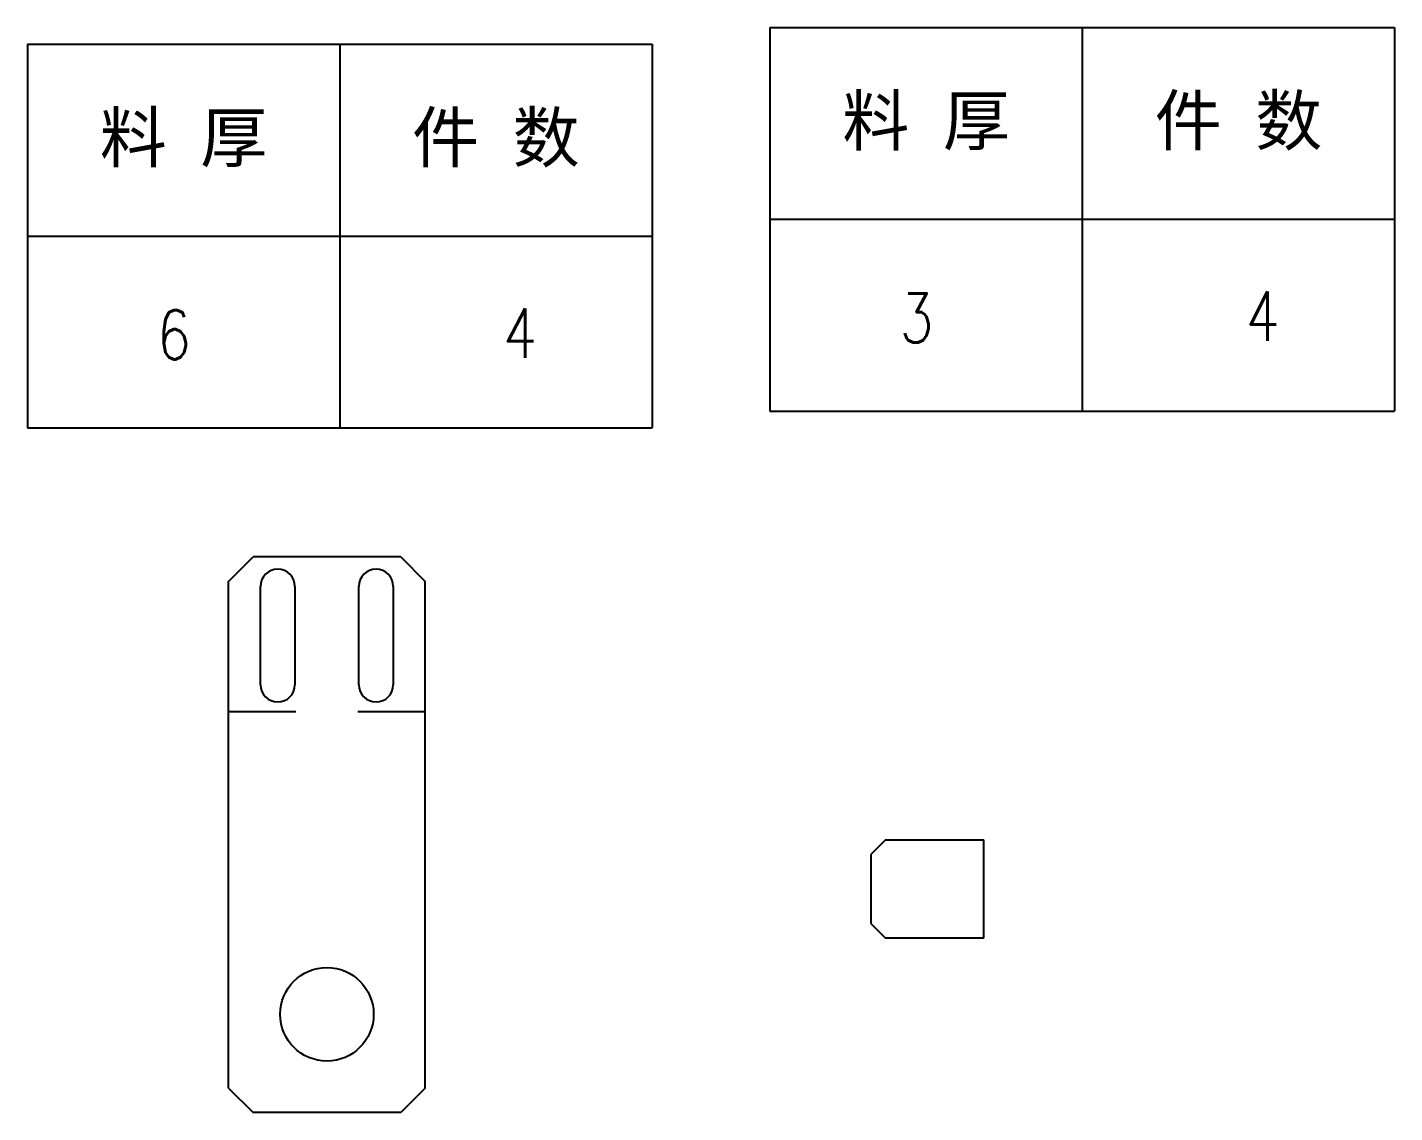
# Model space of a CAD drawing. Header units: millimetres. Extents: x -162325 to -83245, y 277409 to 326486.
# Drawn here: x -159375.4 to -159097.5, y 298707 to 298927.7 of the extents above; entities that cross this region are included whole.
import ezdxf
from ezdxf.enums import TextEntityAlignment as Align

# ---------------------------------------------------------------- set-up
doc = ezdxf.new("R2010")
doc.units = ezdxf.units.MM
doc.styles.add('DIM', font='romans.shx', dxfattribs={"width": 0.8, "bigfont": 'bigfont.shx'})
doc.styles.get("Standard").update_dxf_attribs({"font": 'txt', "bigfont": 'gbcbig.shx'})

# ---------------------------------------------------------------- blocks, each defined once
blk = doc.blocks.new('*T608')
at = {"color": 0, "linetype": 'ByBlock', "lineweight": -2, "transparency": 16777216}
for p, q in [((0, 0), (127, 0)), ((0, 0), (0, -78)), ((63.5, 0), (63.5, -78)), ((127, 0), (127, -78)), ((0, -39), (127, -39)), ((0, -78), (127, -78))]:
    blk.add_line(p, q, dxfattribs=at)
at = {"color": 0, "transparency": 16777216, "char_height": 10, "width": 60.5, "attachment_point": 5}
for s, insert in [('{\\fSimSun|b0|i0|c134|p2;料 厚}', (31.75, -19.5)), ('{\\fSimSun|b0|i0|c134|p2;件 数}', (95.25, -19.5))]:
    blk.add_mtext(s, dxfattribs=dict(at, insert=insert))
blk = doc.blocks.new('拆图参数')
blk.add_blockref('*T608', (-63.5, 78))
at = {"style": 'DIM', "width": 0.8}
blk.add_attdef('6', text='', height=10, dxfattribs=at).set_placement((-37.13, 18.91), align=Align.MIDDLE_LEFT)
blk.add_attdef('1', text='', height=10, dxfattribs=at).set_placement((36.65, 19.27), align=Align.MIDDLE_CENTER)

msp = doc.modelspace()

# ---------------------------------------------------------------- linework, layer by layer
at = {"color": 7}
for p, q in [((-159334.534, 298815.046), (-159329.534, 298820.046)), ((-159299.534, 298820.046), (-159329.534, 298820.046)), ((-159299.534, 298820.046), (-159294.534, 298815.046)), ((-159334.534, 298712.046), (-159334.534, 298815.046)), ((-159328.034, 298794.046), (-159328.034, 298814.046)), ((-159321.034, 298814.046), (-159321.034, 298794.046)), ((-159308.034, 298794.046), (-159308.034, 298814.046)), ((-159301.034, 298814.046), (-159301.034, 298794.046)), ((-159294.534, 298712.046), (-159294.534, 298815.046)), ((-159320.852, 298788.546), (-159334.534, 298788.546)), ((-159294.534, 298788.546), (-159308.216, 298788.546)), ((-159200.959, 298762.503), (-159203.959, 298759.503)), ((-159200.959, 298762.503), (-159180.959, 298762.503)), ((-159180.959, 298742.503), (-159180.959, 298762.503)), ((-159203.959, 298759.503), (-159203.959, 298745.503)), ((-159203.959, 298745.503), (-159200.959, 298742.503)), ((-159180.959, 298742.503), (-159200.959, 298742.503)), ((-159334.534, 298712.046), (-159329.534, 298707.046)), ((-159294.534, 298712.046), (-159299.534, 298707.046)), ((-159299.534, 298707.046), (-159329.534, 298707.046))]:
    msp.add_line(p, q, dxfattribs=at)
msp.add_circle((-159314.534, 298727.046), 9.5, dxfattribs=at)
for centre, start, end in [((-159324.534, 298814.046), 0, 180), ((-159304.534, 298814.046), 0, 180), ((-159324.534, 298794.046), 180, 0), ((-159304.534, 298794.046), 180, 0)]:
    msp.add_arc(centre, 3.5, start, end, dxfattribs=at)

# ---------------------------------------------------------------- block references
for p, values in [((-159160.96, 298849.697), {'1': '4', '6': '3'}), ((-159311.938, 298846.267), {'1': '4', '6': '6'})]:
    msp.add_blockref('拆图参数', p).add_auto_attribs(values)

doc.saveas('drawing.dxf')
